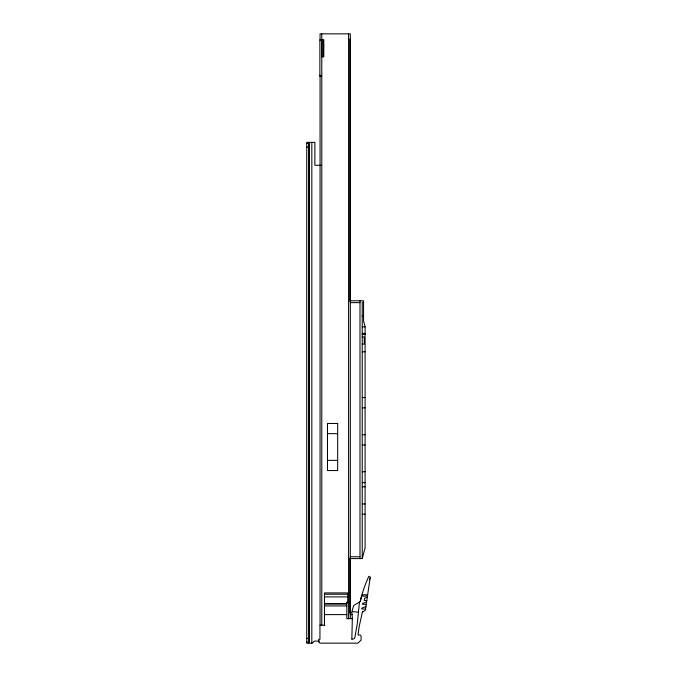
<?xml version="1.0" encoding="UTF-8"?>
<svg xmlns="http://www.w3.org/2000/svg" width="677" height="677" viewBox="0 0 677 677"><rect width="100%" height="100%" fill="white"/><g stroke="black" fill="none" stroke-linecap="round" stroke-linejoin="round"><path stroke-width="1.02" d="M324.884 625.218L319.95 625.218L319.95 639.274L318.698 639.274L318.698 642.084L319.925 643.15L358.023 643.15L361.078 640.095L361.078 636.016L360.223 635.001L358.006 635.001L359.148 626.648L362.567 611.221M359.479 602.107L357.27 623.813L354.875 637.387A2.039 2.039 0 0 1 352.861 639.071L351.752 639.071M362.237 558.55L365.089 547.938L365.089 326.779L363.566 321.076L363.566 300.8L350.314 300.8M362.474 612.194L365.402 610.138L370.268 576.982L368.847 576.305A118.196 118.196 0 0 0 360.24 601.667L353.716 605.433L351.938 611.534L358.455 612.186M367.298 597.19L364.565 598.273L364.243 600.457L366.799 600.609M366.621 601.845L362.517 603.469L362.407 604.231L366.232 604.451M365.935 606.499L361.831 608.124L361.721 608.885L365.546 609.105M350.314 612.634L351.871 612.397L352.353 617.898L351.845 639.071M321.727 56.775L323.801 56.775L323.801 39.96L319.874 39.96L319.874 76.137L321.71 76.137M306.732 143.38L309.279 143.38L309.279 642.134L306.732 642.134M306.732 147.112L308.763 147.112M320.991 165.29L314.881 165.29L314.881 142.365L306.732 142.365L306.732 643.15L312.249 643.15L314.356 641.111L319.586 641.111M363.566 302.416L362.237 302.416L362.237 558.584L350.314 558.584M350.314 302.636L359.995 302.636M362.237 316.176L363.566 316.176M362.237 326.873L365.089 326.873M362.237 333.355L365.089 333.355M362.237 334.463L365.089 334.463M362.237 336.977L364.277 336.977L364.277 344.094L362.237 344.094M362.237 351.786L365.089 351.786M362.237 397.551L365.089 397.551M362.237 407.825L365.089 407.825M327.49 433.661L337.679 433.661M362.237 434.736L365.089 434.736M362.237 444.975L365.089 444.975M327.49 460.36L337.679 460.36M362.237 471.742L365.089 471.742M362.237 482.633L365.089 482.633M362.237 486.788L365.089 486.788M362.237 503.967L365.089 503.967M362.237 514.207L365.089 514.207M350.314 556.748L359.995 556.748M324.461 594.245L347.741 594.245M367.636 594.914C360.299 593.797 358.996 597.19 367.484 595.921M324.461 596.902L347.741 596.902M346.827 602.395L347.741 602.335M324.461 603.723L346.827 603.723M324.461 603.901L346.827 603.901M324.461 605.932L346.827 605.932M324.461 614.623L346.827 614.623M350.314 614.581L352.065 614.581M352.353 618.617L346.827 618.617L346.827 602.335M306.732 638.403L308.763 638.403M359.995 300.8L359.995 558.584M350.314 618.617L350.314 33.85L320.06 33.85L320.06 40.197M349.882 38.944L349.882 301.189M349.882 558.153L349.882 613.142M348.587 33.85L348.587 618.88M347.741 602.395L347.741 592.917L324.461 592.917L324.461 625.218M323.267 39.96L323.267 56.775M321.829 39.96L321.829 56.775M321.787 33.85L321.787 625.218M320.06 75.079L320.06 625.218M311.826 142.365L311.826 643.15M308.763 142.365L308.763 643.15M360.24 601.667A142.026 129.425 8.4 0 1 361.543 596.259M369.295 579.918A116.283 116.283 0 0 1 370.099 578.133M337.679 423.472L327.49 423.472L327.49 470.549L337.679 470.549L337.679 423.472"/></g></svg>
